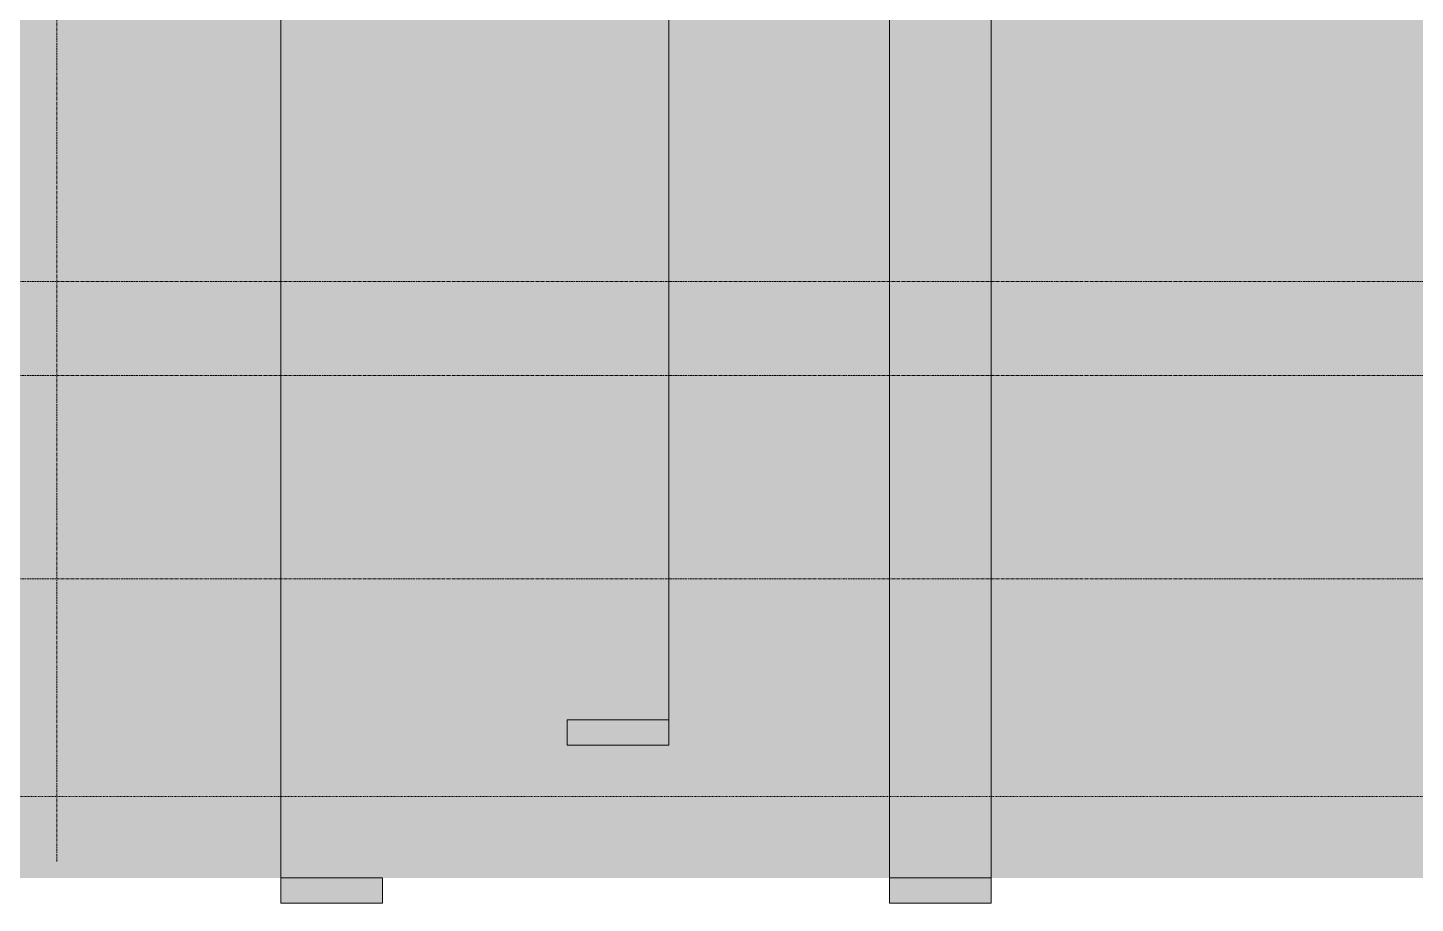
# Model space of a CAD drawing. Header units: inches. Extents: x -9046 to -7171, y -279 to 479.
# Drawn here: x -7554.7 to -7309.2, y -201.4 to -46.5 of the extents above; entities that cross this region are included whole.
import ezdxf

# ---------------------------------------------------------------- set-up
doc = ezdxf.new("R2010")
doc.units = ezdxf.units.IN
doc.header["$MEASUREMENT"] = 0
doc.linetypes.add('Aligning Line 1_8_', pattern=[0.25, 0.125, -0.125])
doc.linetypes.add('Grid Line 1_2_', pattern=[0.875, 0.5, -0.125, 0.125, -0.125])
for name, color, linetype, lineweight in [('A-FLOR-LEVL-1', 51, 'Grid Line 1_2_', 9), ('C-TOPO', 7, 'Continuous', 9), ('G-ANNO-SYMB', 111, 'Aligning Line 1_8_', 9), ('G-ANNO-SYMB-1', 111, 'Continuous', 9), ('S-GRID-1', 1, 'Grid Line 1_2_', 9)]:
    doc.layers.add(name, color=color, linetype=linetype, lineweight=lineweight)

# ---------------------------------------------------------------- blocks, each defined once
blk = doc.blocks.new('Section - 3_32_ x 3_8_-54337-BUILDING SECTION - EAST_WEST - LOOKING NORTH')
at = {"layer": 'G-ANNO-SYMB-1'}
blk.add_hatch(color=256, dxfattribs=at).paths.add_polyline_path([(8684.17, -196.9), (8666.17, -196.9), (8666.17, -201.4), (8684.17, -201.4)], flags=0)
for p, q in [((8666.17, -201.4), (8666.17, -196.9)), ((8666.17, -196.9), (8684.17, -196.9)), ((8684.17, -196.9), (8684.17, -201.4)), ((8684.17, -201.4), (8666.17, -201.4))]:
    blk.add_line(p, q, dxfattribs=at)

msp = doc.modelspace()

# ---------------------------------------------------------------- hatches: boundary and pattern name
at = {"layer": 'C-TOPO'}
for points in [[(-7568.12823, -196.91844), (-7483.54593, -196.91844), (-7483.54593, -43), (-7490.54593, -43), (-7490.54593, -31), (-7483.54593, -31), (-7483.54593, 16.34695), (-7545.54593, 16.34695), (-7545.54593, -10), (-7537.54593, -10), (-7537.54593, -22), (-7561.54593, -22), (-7561.54593, -10), (-7553.54593, -10), (-7553.54593, 22.35755), (-7579.90394, 22.67133), (-7601.54593, 22.67133), (-7601.54593, -196.91844), (-7579.90394, -196.91844)], [(-7476.50125, -196.91844), (-7299.54593, -196.91844), (-7299.54593, -43), (-7316.54593, -43), (-7316.54593, -31), (-7309.54593, -31), (-7309.54593, 6.92269), (-7473.54593, 6.92269), (-7473.54593, -31), (-7466.54593, -31), (-7466.54593, -43), (-7483.54593, -43), (-7483.54593, -196.91844)]]:
    msp.add_hatch(color=256, dxfattribs=at).paths.add_polyline_path(points, flags=0)

# ---------------------------------------------------------------- linework, layer by layer
at = {"layer": 'A-FLOR-LEVL-1'}
for p, q in [((-7197.39734, -91.375), (-7886.51809, -91.375)), ((-7197.39734, -108), (-7886.51809, -108)), ((-7197.39734, -144), (-7886.51809, -144))]:
    msp.add_line(p, q, dxfattribs=at)
at = {"layer": 'G-ANNO-SYMB'}
msp.add_line((-7838.14309, -182.48287), (-7245.77234, -182.48287), dxfattribs=at)
at = {"layer": 'G-ANNO-SYMB-1'}
for p, q in [((-7402.26945, 435.98559), (-7402.26945, -196.89908)), ((-7509.94832, 405.76985), (-7509.94832, -196.89908)), ((-7384.26945, 405.76985), (-7384.26945, -196.89908)), ((-7441.26945, 60.07163), (-7441.26945, -168.92543))]:
    msp.add_line(p, q, dxfattribs=at)
at = {"layer": 'S-GRID-1'}
msp.add_line((-7549.54593, -194), (-7549.54593, 454.14485), dxfattribs=at)

# ---------------------------------------------------------------- block references
at = {"layer": 'G-ANNO-SYMB-1', "extrusion": (0, 0, -1)}
for p in [(-1224.89754, 27.97366), (-1281.89754, 0)]:
    msp.add_blockref('Section - 3_32_ x 3_8_-54337-BUILDING SECTION - EAST_WEST - LOOKING NORTH', p, dxfattribs=at)
at = {"layer": 'G-ANNO-SYMB-1'}
for p in [(-16176.11531, 0), (-16068.43643, 0)]:
    msp.add_blockref('Section - 3_32_ x 3_8_-54337-BUILDING SECTION - EAST_WEST - LOOKING NORTH', p, dxfattribs=at)

doc.saveas('drawing.dxf')
